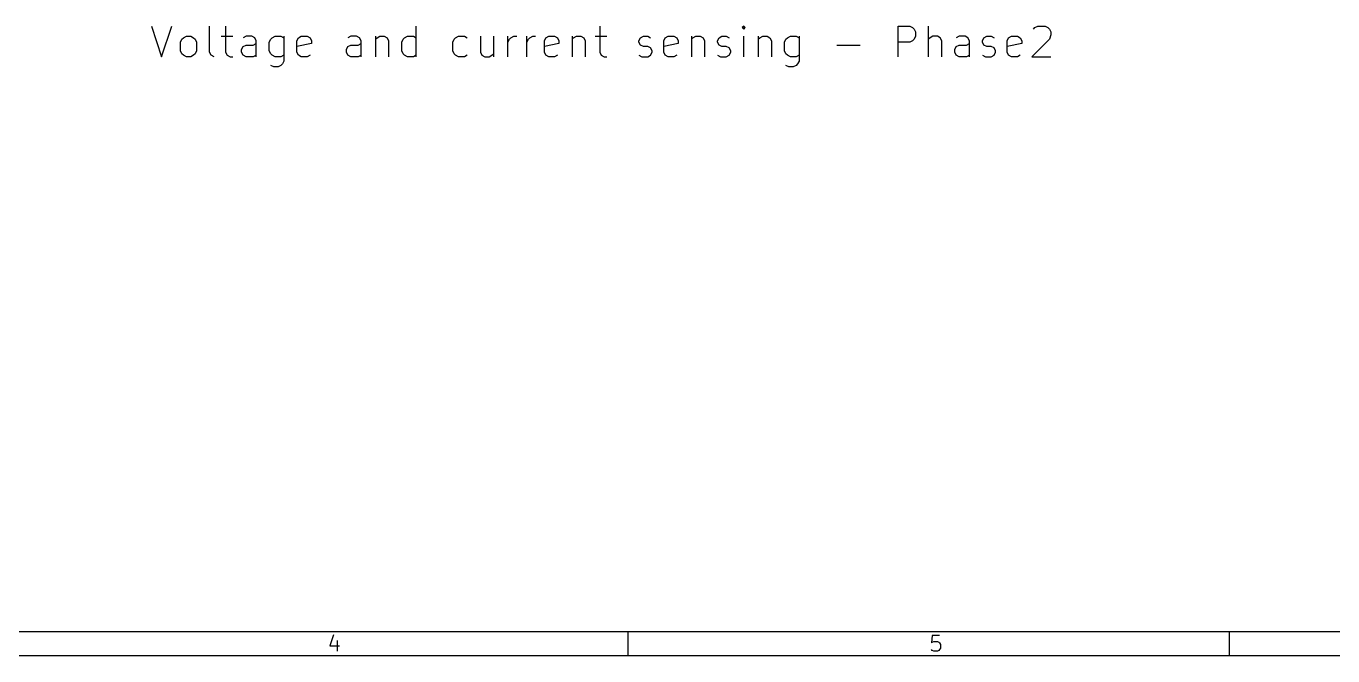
# Model space of a CAD drawing. Extents: x 0.4 to 16.1, y -11.3 to -0.4.
# Drawn here: x 6.3 to 10.575, y -11.299 to -9.238 of the extents above; entities that cross this region are included whole.
import ezdxf

# ---------------------------------------------------------------- set-up
doc = ezdxf.new("R2010")
doc.units = 0
doc.header["$MEASUREMENT"] = 0
doc.layers.add('BLUE3', color=171, linetype='CONTINUOUS')
doc.layers.add('RED2', color=1, linetype='CONTINUOUS')

msp = doc.modelspace()

# ---------------------------------------------------------------- linework, layer by layer
at = {"layer": 'BLUE3', "linetype": 'CONTINUOUS'}
for p, q in [((6.70952, -9.23776), (6.74285, -9.33776)), ((6.74285, -9.33776), (6.77619, -9.23776)), ((6.80952, -9.28062), (6.81428, -9.27585)), ((6.81428, -9.27585), (6.82381, -9.27109)), ((6.82381, -9.27109), (6.83809, -9.27109)), ((6.83809, -9.27109), (6.84761, -9.27585)), ((6.84761, -9.27585), (6.85238, -9.28062)), ((6.9, -9.32347), (6.9, -9.23776)), ((6.93809, -9.27109), (6.97619, -9.27109)), ((6.95238, -9.23776), (6.95238, -9.32347)), ((7.01904, -9.27109), (7.00952, -9.27585)), ((7.03809, -9.27109), (7.01904, -9.27109)), ((7.04761, -9.27585), (7.03809, -9.27109)), ((7.05238, -9.28538), (7.04761, -9.27585)), ((7.1, -9.28062), (7.10476, -9.27585)), ((7.10476, -9.27585), (7.11428, -9.27109)), ((7.11428, -9.27109), (7.13333, -9.27109)), ((7.13333, -9.27109), (7.14285, -9.27585)), ((7.14285, -9.27109), (7.14285, -9.35205)), ((7.18571, -9.28538), (7.19047, -9.27585)), ((7.19047, -9.27585), (7.2, -9.27109)), ((7.2, -9.27109), (7.21904, -9.27109)), ((7.21904, -9.27109), (7.22857, -9.27585)), ((7.22857, -9.27585), (7.23333, -9.28538)), ((7.3619, -9.27109), (7.35237, -9.27585)), ((7.38094, -9.27109), (7.3619, -9.27109)), ((7.39047, -9.27585), (7.38094, -9.27109)), ((7.39523, -9.28538), (7.39047, -9.27585)), ((7.44285, -9.27109), (7.44285, -9.33776)), ((7.44285, -9.28062), (7.44761, -9.27585)), ((7.44761, -9.27585), (7.45714, -9.27109)), ((7.45714, -9.27109), (7.47142, -9.27109)), ((7.47142, -9.27109), (7.48094, -9.27585)), ((7.48094, -9.27585), (7.48571, -9.28538)), ((7.53333, -9.28062), (7.53809, -9.27585)), ((7.53809, -9.27585), (7.54761, -9.27109)), ((7.54761, -9.27109), (7.56666, -9.27109)), ((7.56666, -9.27109), (7.57619, -9.27585)), ((7.57619, -9.33776), (7.57619, -9.23776)), ((7.69999, -9.28062), (7.70476, -9.27585)), ((7.70476, -9.27585), (7.71428, -9.27109)), ((7.71428, -9.27109), (7.73333, -9.27109)), ((7.73333, -9.27109), (7.74285, -9.27585)), ((7.7857, -9.27109), (7.7857, -9.32347)), ((7.82856, -9.27109), (7.82856, -9.33776)), ((7.87618, -9.33776), (7.87618, -9.27109)), ((7.88094, -9.28062), (7.8857, -9.27585)), ((7.8857, -9.27585), (7.89523, -9.27109)), ((7.89523, -9.27109), (7.90475, -9.27109)), ((7.93809, -9.33776), (7.93809, -9.27109)), ((7.94285, -9.28062), (7.94761, -9.27585)), ((7.94761, -9.27585), (7.95713, -9.27109)), ((7.95713, -9.27109), (7.96666, -9.27109)), ((7.99523, -9.28538), (7.99999, -9.27585)), ((7.99999, -9.27585), (8.00952, -9.27109)), ((8.00952, -9.27109), (8.02856, -9.27109)), ((8.02856, -9.27109), (8.03809, -9.27585)), ((8.03809, -9.27585), (8.04285, -9.28538)), ((8.0857, -9.27109), (8.0857, -9.33776)), ((8.0857, -9.28062), (8.09047, -9.27585)), ((8.09047, -9.27585), (8.09999, -9.27109)), ((8.09999, -9.27109), (8.11428, -9.27109)), ((8.11428, -9.27109), (8.1238, -9.27585)), ((8.1238, -9.27585), (8.12856, -9.28538)), ((8.1619, -9.27109), (8.19999, -9.27109)), ((8.17618, -9.23776), (8.17618, -9.32347)), ((8.30475, -9.28538), (8.30951, -9.27585)), ((8.30951, -9.27585), (8.31904, -9.27109)), ((8.31904, -9.27109), (8.33332, -9.27109)), ((8.33332, -9.27109), (8.34285, -9.27585)), ((8.3857, -9.28538), (8.39046, -9.27585)), ((8.39046, -9.27585), (8.39999, -9.27109)), ((8.39999, -9.27109), (8.41904, -9.27109)), ((8.41904, -9.27109), (8.42856, -9.27585)), ((8.42856, -9.27585), (8.43332, -9.28538)), ((8.47618, -9.27109), (8.47618, -9.33776)), ((8.47618, -9.28062), (8.48094, -9.27585)), ((8.48094, -9.27585), (8.49046, -9.27109)), ((8.49046, -9.27109), (8.50475, -9.27109)), ((8.50475, -9.27109), (8.51427, -9.27585)), ((8.51427, -9.27585), (8.51904, -9.28538)), ((8.56189, -9.28538), (8.56665, -9.27585)), ((8.56665, -9.27585), (8.57618, -9.27109)), ((8.57618, -9.27109), (8.59046, -9.27109)), ((8.59046, -9.27109), (8.59999, -9.27585)), ((8.64761, -9.23776), (8.64285, -9.24252)), ((8.64285, -9.24252), (8.64761, -9.24728)), ((8.65237, -9.24252), (8.64761, -9.23776)), ((8.64761, -9.23776), (8.64761, -9.24728)), ((8.64761, -9.24728), (8.65237, -9.24252)), ((8.64761, -9.33776), (8.64761, -9.27109)), ((8.69522, -9.27109), (8.69522, -9.33776)), ((8.69522, -9.28062), (8.69999, -9.27585)), ((8.69999, -9.27585), (8.70951, -9.27109)), ((8.70951, -9.27109), (8.7238, -9.27109)), ((8.7238, -9.27109), (8.73332, -9.27585)), ((8.73332, -9.27585), (8.73808, -9.28538)), ((8.7857, -9.28062), (8.79046, -9.27585)), ((8.79046, -9.27585), (8.79999, -9.27109)), ((8.79999, -9.27109), (8.81904, -9.27109)), ((8.81904, -9.27109), (8.82856, -9.27585)), ((8.82856, -9.27109), (8.82856, -9.35205)), ((9.15237, -9.33776), (9.15237, -9.23776)), ((9.15237, -9.23776), (9.19046, -9.23776)), ((9.19046, -9.23776), (9.19998, -9.24252)), ((9.19998, -9.24252), (9.20475, -9.24728)), ((9.20475, -9.24728), (9.20951, -9.25681)), ((9.20951, -9.27109), (9.20475, -9.28062)), ((9.20951, -9.25681), (9.20951, -9.27109)), ((9.25237, -9.33776), (9.25237, -9.23776)), ((9.25713, -9.27585), (9.25237, -9.28062)), ((9.26665, -9.27109), (9.25713, -9.27585)), ((9.28094, -9.27109), (9.26665, -9.27109)), ((9.29046, -9.27585), (9.28094, -9.27109)), ((9.29522, -9.28538), (9.29046, -9.27585)), ((9.35237, -9.27109), (9.34284, -9.27585)), ((9.37141, -9.27109), (9.35237, -9.27109)), ((9.38094, -9.27585), (9.37141, -9.27109)), ((9.3857, -9.28538), (9.38094, -9.27585)), ((9.42856, -9.28538), (9.43332, -9.27585)), ((9.43332, -9.27585), (9.44284, -9.27109)), ((9.44284, -9.27109), (9.45713, -9.27109)), ((9.45713, -9.27109), (9.46665, -9.27585)), ((9.50951, -9.28538), (9.51427, -9.27585)), ((9.51427, -9.27585), (9.5238, -9.27109)), ((9.5238, -9.27109), (9.54284, -9.27109)), ((9.54284, -9.27109), (9.55237, -9.27585)), ((9.55237, -9.27585), (9.55713, -9.28538)), ((9.59522, -9.24728), (9.59998, -9.24252)), ((9.59998, -9.24252), (9.60951, -9.23776)), ((9.60951, -9.23776), (9.63332, -9.23776)), ((9.63332, -9.23776), (9.64284, -9.24252)), ((9.64284, -9.24252), (9.6476, -9.24728)), ((9.6476, -9.24728), (9.65237, -9.25681)), ((9.65237, -9.26633), (9.6476, -9.28062)), ((9.65237, -9.25681), (9.65237, -9.26633)), ((6.80476, -9.29014), (6.80952, -9.28062)), ((6.80476, -9.31871), (6.80476, -9.29014)), ((6.80952, -9.32824), (6.80476, -9.31871)), ((6.85238, -9.28062), (6.85714, -9.29014)), ((6.85714, -9.31871), (6.85238, -9.32824)), ((6.85714, -9.29014), (6.85714, -9.31871)), ((7.00476, -9.31395), (7.00952, -9.30443)), ((7.00476, -9.32347), (7.00476, -9.31395)), ((7.00952, -9.30443), (7.01904, -9.29967)), ((7.01904, -9.29967), (7.04285, -9.29967)), ((7.04285, -9.29967), (7.05238, -9.2949)), ((7.05238, -9.33776), (7.05238, -9.28538)), ((7.09524, -9.29014), (7.1, -9.28062)), ((7.09524, -9.31871), (7.09524, -9.29014)), ((7.1, -9.32824), (7.09524, -9.31871)), ((7.18571, -9.32347), (7.18571, -9.28538)), ((7.23333, -9.2949), (7.18571, -9.30443)), ((7.23333, -9.28538), (7.23333, -9.2949)), ((7.34761, -9.31395), (7.35237, -9.30443)), ((7.34761, -9.32347), (7.34761, -9.31395)), ((7.35237, -9.30443), (7.3619, -9.29967)), ((7.3619, -9.29967), (7.38571, -9.29967)), ((7.38571, -9.29967), (7.39523, -9.2949)), ((7.39523, -9.33776), (7.39523, -9.28538)), ((7.48571, -9.28538), (7.48571, -9.33776)), ((7.52857, -9.29014), (7.53333, -9.28062)), ((7.52857, -9.31871), (7.52857, -9.29014)), ((7.53333, -9.32824), (7.52857, -9.31871)), ((7.69523, -9.29014), (7.69999, -9.28062)), ((7.69523, -9.31871), (7.69523, -9.29014)), ((7.69999, -9.32824), (7.69523, -9.31871)), ((7.87618, -9.29014), (7.88094, -9.28062)), ((7.93809, -9.29014), (7.94285, -9.28062)), ((7.99523, -9.32347), (7.99523, -9.28538)), ((8.04285, -9.2949), (7.99523, -9.30443)), ((8.04285, -9.28538), (8.04285, -9.2949)), ((8.12856, -9.28538), (8.12856, -9.33776)), ((8.30475, -9.29014), (8.30475, -9.28538)), ((8.30951, -9.29967), (8.30475, -9.29014)), ((8.31904, -9.30443), (8.30951, -9.29967)), ((8.33332, -9.30443), (8.31904, -9.30443)), ((8.34285, -9.30919), (8.33332, -9.30443)), ((8.34761, -9.31871), (8.34285, -9.30919)), ((8.34761, -9.32347), (8.34761, -9.31871)), ((8.3857, -9.32347), (8.3857, -9.28538)), ((8.43332, -9.2949), (8.3857, -9.30443)), ((8.43332, -9.28538), (8.43332, -9.2949)), ((8.51904, -9.28538), (8.51904, -9.33776)), ((8.56189, -9.29014), (8.56189, -9.28538)), ((8.56665, -9.29967), (8.56189, -9.29014)), ((8.57618, -9.30443), (8.56665, -9.29967)), ((8.59046, -9.30443), (8.57618, -9.30443)), ((8.59999, -9.30919), (8.59046, -9.30443)), ((8.60475, -9.31871), (8.59999, -9.30919)), ((8.60475, -9.32347), (8.60475, -9.31871)), ((8.73808, -9.28538), (8.73808, -9.33776)), ((8.78094, -9.29014), (8.7857, -9.28062)), ((8.78094, -9.31871), (8.78094, -9.29014)), ((8.7857, -9.32824), (8.78094, -9.31871)), ((8.95237, -9.29967), (9.02856, -9.29967)), ((9.19046, -9.29014), (9.15237, -9.29014)), ((9.19998, -9.28538), (9.19046, -9.29014)), ((9.20475, -9.28062), (9.19998, -9.28538)), ((9.29522, -9.33776), (9.29522, -9.28538)), ((9.33808, -9.31395), (9.34284, -9.30443)), ((9.33808, -9.32347), (9.33808, -9.31395)), ((9.34284, -9.30443), (9.35237, -9.29967)), ((9.35237, -9.29967), (9.37618, -9.29967)), ((9.37618, -9.29967), (9.3857, -9.2949)), ((9.3857, -9.33776), (9.3857, -9.28538)), ((9.42856, -9.29014), (9.42856, -9.28538)), ((9.43332, -9.29967), (9.42856, -9.29014)), ((9.44284, -9.30443), (9.43332, -9.29967)), ((9.45713, -9.30443), (9.44284, -9.30443)), ((9.46665, -9.30919), (9.45713, -9.30443)), ((9.47141, -9.31871), (9.46665, -9.30919)), ((9.47141, -9.32347), (9.47141, -9.31871)), ((9.50951, -9.32347), (9.50951, -9.28538)), ((9.55713, -9.2949), (9.50951, -9.30443)), ((9.55713, -9.28538), (9.55713, -9.2949)), ((9.6476, -9.28062), (9.59046, -9.33776)), ((6.81428, -9.333), (6.80952, -9.32824)), ((6.82381, -9.33776), (6.81428, -9.333)), ((6.83809, -9.33776), (6.82381, -9.33776)), ((6.84761, -9.333), (6.83809, -9.33776)), ((6.85238, -9.32824), (6.84761, -9.333)), ((6.90476, -9.333), (6.9, -9.32347)), ((6.91428, -9.33776), (6.90476, -9.333)), ((6.95238, -9.32347), (6.95714, -9.333)), ((6.95714, -9.333), (6.96667, -9.33776)), ((6.96667, -9.33776), (6.97619, -9.33776)), ((7.00952, -9.333), (7.00476, -9.32347)), ((7.01904, -9.33776), (7.00952, -9.333)), ((7.04285, -9.33776), (7.01904, -9.33776)), ((7.05238, -9.333), (7.04285, -9.33776)), ((7.10476, -9.333), (7.1, -9.32824)), ((7.11428, -9.33776), (7.10476, -9.333)), ((7.13333, -9.33776), (7.11428, -9.33776)), ((7.14285, -9.333), (7.13333, -9.33776)), ((7.13809, -9.36157), (7.13333, -9.36633)), ((7.14285, -9.35205), (7.13809, -9.36157)), ((7.19047, -9.333), (7.18571, -9.32347)), ((7.2, -9.33776), (7.19047, -9.333)), ((7.21904, -9.33776), (7.2, -9.33776)), ((7.22857, -9.333), (7.21904, -9.33776)), ((7.35237, -9.333), (7.34761, -9.32347)), ((7.3619, -9.33776), (7.35237, -9.333)), ((7.38571, -9.33776), (7.3619, -9.33776)), ((7.39523, -9.333), (7.38571, -9.33776)), ((7.53809, -9.333), (7.53333, -9.32824)), ((7.54761, -9.33776), (7.53809, -9.333)), ((7.56666, -9.33776), (7.54761, -9.33776)), ((7.57619, -9.333), (7.56666, -9.33776)), ((7.70476, -9.333), (7.69999, -9.32824)), ((7.71428, -9.33776), (7.70476, -9.333)), ((7.73333, -9.33776), (7.71428, -9.33776)), ((7.74285, -9.333), (7.73333, -9.33776)), ((7.7857, -9.32347), (7.79047, -9.333)), ((7.79047, -9.333), (7.79999, -9.33776)), ((7.79999, -9.33776), (7.81428, -9.33776)), ((7.81428, -9.33776), (7.8238, -9.333)), ((7.8238, -9.333), (7.82856, -9.32824)), ((7.99999, -9.333), (7.99523, -9.32347)), ((8.00952, -9.33776), (7.99999, -9.333)), ((8.02856, -9.33776), (8.00952, -9.33776)), ((8.03809, -9.333), (8.02856, -9.33776)), ((8.17618, -9.32347), (8.18094, -9.333)), ((8.18094, -9.333), (8.19047, -9.33776)), ((8.19047, -9.33776), (8.19999, -9.33776)), ((8.30475, -9.333), (8.31428, -9.33776)), ((8.31428, -9.33776), (8.33332, -9.33776)), ((8.33332, -9.33776), (8.34285, -9.333)), ((8.34285, -9.333), (8.34761, -9.32347)), ((8.39046, -9.333), (8.3857, -9.32347)), ((8.39999, -9.33776), (8.39046, -9.333)), ((8.41904, -9.33776), (8.39999, -9.33776)), ((8.42856, -9.333), (8.41904, -9.33776)), ((8.56189, -9.333), (8.57142, -9.33776)), ((8.57142, -9.33776), (8.59046, -9.33776)), ((8.59046, -9.33776), (8.59999, -9.333)), ((8.59999, -9.333), (8.60475, -9.32347)), ((8.79046, -9.333), (8.7857, -9.32824)), ((8.79999, -9.33776), (8.79046, -9.333)), ((8.81904, -9.33776), (8.79999, -9.33776)), ((8.82856, -9.333), (8.81904, -9.33776)), ((8.8238, -9.36157), (8.81904, -9.36633)), ((8.82856, -9.35205), (8.8238, -9.36157)), ((9.34284, -9.333), (9.33808, -9.32347)), ((9.35237, -9.33776), (9.34284, -9.333)), ((9.37618, -9.33776), (9.35237, -9.33776)), ((9.3857, -9.333), (9.37618, -9.33776)), ((9.42856, -9.333), (9.43808, -9.33776)), ((9.43808, -9.33776), (9.45713, -9.33776)), ((9.45713, -9.33776), (9.46665, -9.333)), ((9.46665, -9.333), (9.47141, -9.32347)), ((9.51427, -9.333), (9.50951, -9.32347)), ((9.5238, -9.33776), (9.51427, -9.333)), ((9.54284, -9.33776), (9.5238, -9.33776)), ((9.55237, -9.333), (9.54284, -9.33776)), ((9.59046, -9.33776), (9.65237, -9.33776)), ((7.10952, -9.37109), (7.1, -9.36633)), ((7.12381, -9.37109), (7.10952, -9.37109)), ((7.13333, -9.36633), (7.12381, -9.37109)), ((8.79522, -9.37109), (8.7857, -9.36633)), ((8.80951, -9.37109), (8.79522, -9.37109)), ((8.81904, -9.36633), (8.80951, -9.37109))]:
    msp.add_line(p, q, dxfattribs=at)
at = {"layer": 'RED2', "linetype": 'CONTINUOUS'}
for p, q in [((16.0626, -11.2206), (0.47244, -11.2206)), ((7.3054, -11.23), (7.29321, -11.2665)), ((8.26772, -11.2206), (8.26772, -11.2993)), ((9.26415, -11.2324), (9.26172, -11.2568)), ((9.28852, -11.2324), (9.26415, -11.2324)), ((10.2362, -11.2206), (10.2362, -11.2993)), ((7.29321, -11.2665), (7.32489, -11.2665)), ((7.31758, -11.2495), (7.31758, -11.2836)), ((9.26172, -11.2568), (9.26415, -11.2544)), ((9.26415, -11.2812), (9.26172, -11.2787)), ((9.26415, -11.2544), (9.26903, -11.2519)), ((9.26903, -11.2836), (9.26415, -11.2812)), ((9.26903, -11.2519), (9.28121, -11.2519)), ((9.28121, -11.2836), (9.26903, -11.2836)), ((9.28121, -11.2519), (9.28609, -11.2544)), ((9.28609, -11.2812), (9.28121, -11.2836)), ((9.28609, -11.2544), (9.28852, -11.2568)), ((9.28852, -11.2787), (9.28609, -11.2812)), ((9.28852, -11.2568), (9.29096, -11.2617)), ((9.29096, -11.2739), (9.28852, -11.2787)), ((9.29096, -11.2617), (9.29096, -11.2739)), ((16.1413, -11.2993), (0.3937, -11.2993))]:
    msp.add_line(p, q, dxfattribs=at)

doc.saveas('drawing.dxf')
